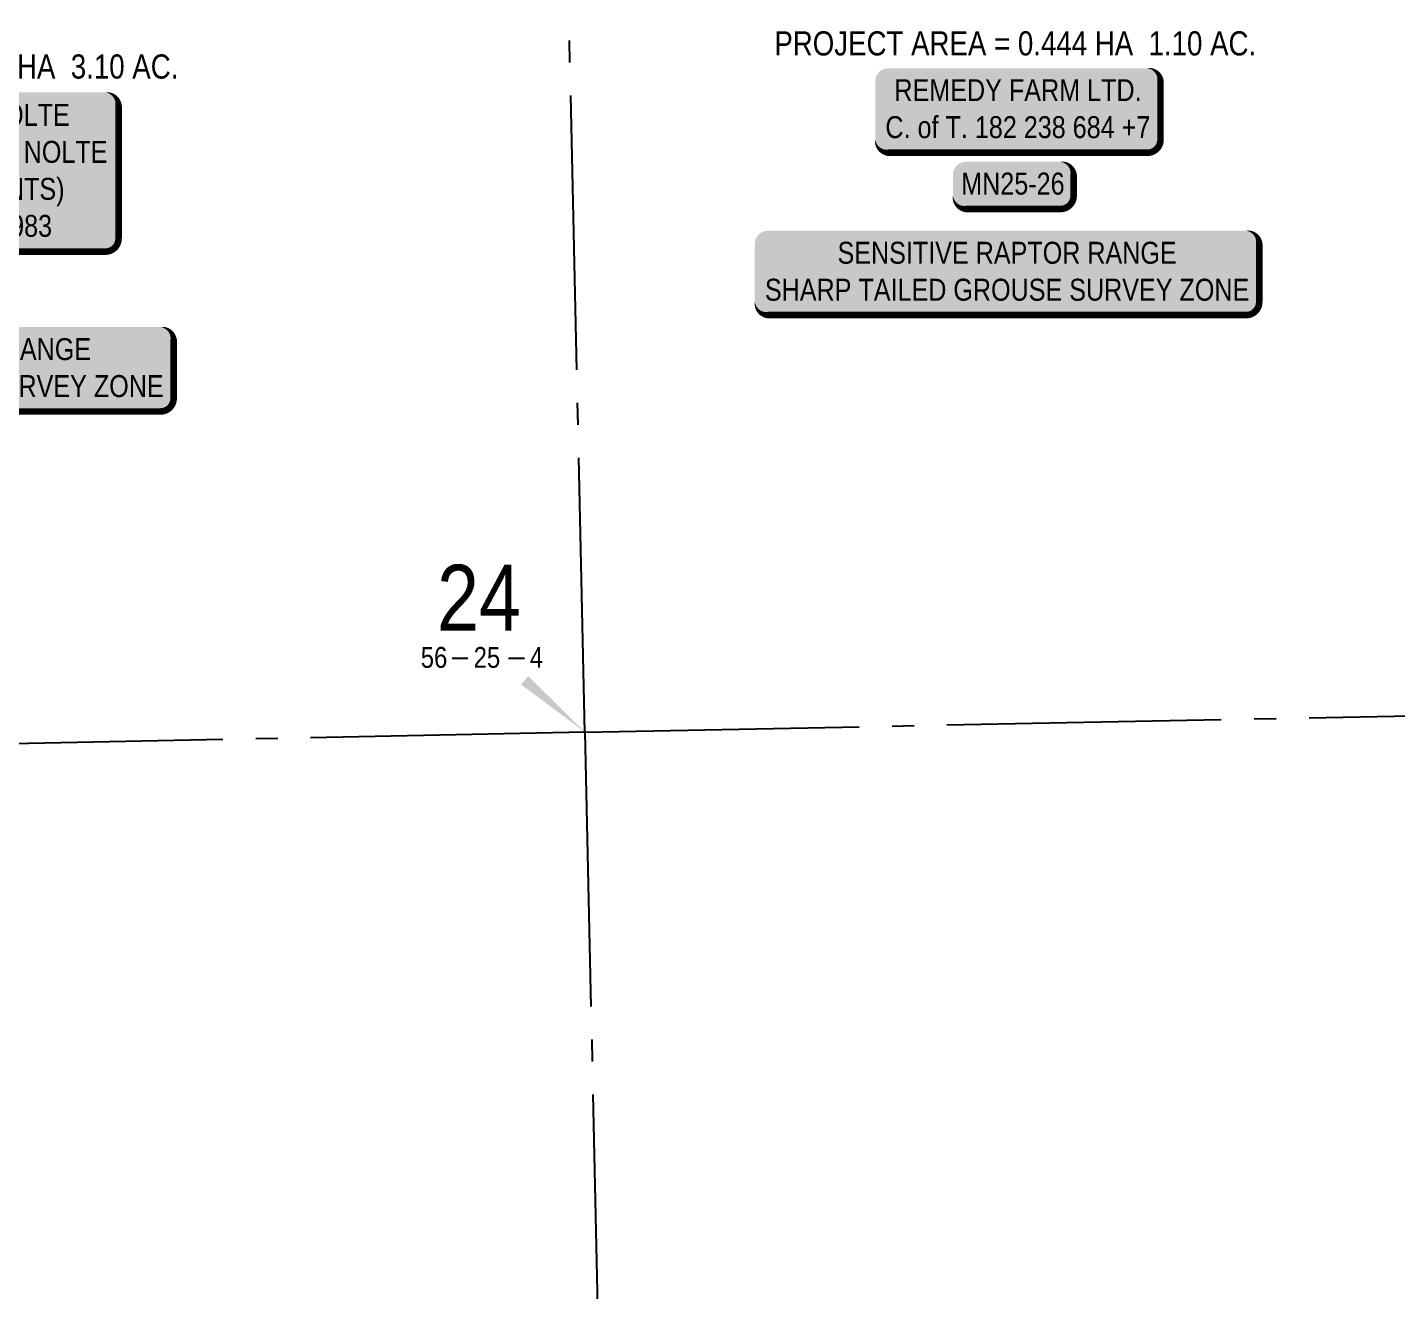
# Model space of a CAD drawing. Extents: x 88833 to 97610, y 5963373 to 5974710.
# Drawn here: x 92916 to 93540, y 5965618 to 5966194 of the extents above; entities that cross this region are included whole.
import ezdxf
from ezdxf.enums import TextEntityAlignment as Align

# ---------------------------------------------------------------- set-up
doc = ezdxf.new("R2010")
doc.units = 0
doc.header["$LTSCALE"] = 5
doc.linetypes.add('foc-QUARTERLINE', pattern=[33, 25, -3, 2, -3])
for name, color, linetype in [('10', 1, 'Continuous'), ('9', 3, 'Continuous'), ('AS-OWNER', 7, 'Continuous'), ('AS-WILDLIFE-BLOCK', 131, 'Continuous'), ('L-AREAREQUIRED', 7, 'Continuous'), ('L-QSEC', 8, 'foc-QUARTERLINE'), ('L-SECLBL', 7, 'Continuous'), ('P-APEX RECON-LINE LIST', 240, 'Continuous')]:
    doc.layers.add(name, color=color, linetype=linetype)
doc.styles.add('100L', font='ARIALN.TTF', dxfattribs={"height": 10})
doc.styles.add('80', font='ARIALN.TTF', dxfattribs={"height": 10})
doc.styles.add('80L', font='ARIALN.TTF', dxfattribs={"height": 10})
doc.styles.add('SIMPLEX', font='ARIALN.TTF')

# ---------------------------------------------------------------- blocks, each defined once
blk = doc.blocks.new('L-SECLBL')
at = {"layer": '9', "color": 7}
for p, q in [((-5.08, -27.83), (-12.29, -27.83)), ((20.7, -27.83), (13.5, -27.83))]:
    blk.add_line(p, q, dxfattribs=at)
at = {"layer": '10', "color": 2, "style": 'SIMPLEX'}
blk.add_attdef('SEC', text='', height=30, dxfattribs=at).set_placement((0, 0), align=Align.MIDDLE)
at = {"layer": '10', "color": 5, "style": '80L'}
blk.add_attdef('TWP', text='', height=9.5, dxfattribs=at).set_placement((-14.43, -27.37), align=Align.MIDDLE_RIGHT)
blk.add_attdef('RGE', text='', height=9.5, dxfattribs=at).set_placement((3.62, -27.37), align=Align.MIDDLE_CENTER)
blk.add_attdef('MER', text='', height=9.5, dxfattribs=at).set_placement((23.17, -27.37), align=Align.MIDDLE_LEFT)
blk = doc.blocks.new('*U452')
at = {"true_color": 0xffffa8}
h = blk.add_hatch(color=51, dxfattribs=at)
edge = h.paths.add_edge_path()
edge.add_line((-21.5, -11.5), (21.5, -11.5))
edge.add_arc((21.5, -5.5), 6, 270, 360)
edge.add_line((27.5, -5.5), (27.5, 4))
edge.add_arc((21.5, 4), 6, 0, 90)
edge.add_line((21.5, 10), (-21.5, 10))
edge.add_arc((-21.5, 4), 6, 90, 180)
edge.add_line((-27.5, 4), (-27.5, -5.5))
edge.add_arc((-21.5, -5.5), 6, 180, 270)
at = {"color": 240, "flags": 128}
blk.add_lwpolyline([(-21.5, -11.5, 3, 3, 0), (21.5, -11.5, 3, 3, 0.414214), (27.5, -5.5, 3, 3, 0), (27.5, 4, 3, 0, 0.414214), (21.5, 10, 0, 0, 0), (-21.5, 10, 0, 0, 0.414214), (-27.5, 4, 0, 0, 0), (-27.5, -5.5, 0, 3, 0.414214)], format="xyseb", close=True, dxfattribs=at)
for points in [[(-24.67, -8.43, 0, 10, 0), (0, 0, 5, 5, 0)], [(21.05, -6.93, 0, 10, 0), (0, 0, 5, 5, 0)]]:
    blk.add_lwpolyline(points, format="xyseb", dxfattribs=at)
at = {"color": 4, "style": '80'}
blk.add_attdef('OTHER_001', (-14.7, -5), '', height=10, dxfattribs=at)
blk = doc.blocks.new('*U480')
h = blk.add_hatch(color=59)
edge = h.paths.add_edge_path()
edge.add_line((-59, -20), (59, -20))
edge.add_arc((59, -14), 6, 270, 360)
edge.add_line((65, -14), (65, 12.5))
edge.add_arc((59, 12.5), 6, 0, 90)
edge.add_line((59, 18.5), (-59, 18.5))
edge.add_arc((-59, 12.5), 6, 90, 180)
edge.add_line((-65, 12.5), (-65, -14))
edge.add_arc((-59, -14), 6, 180, 270)
at = {"color": 1, "flags": 128}
blk.add_lwpolyline([(-59, -20, 3, 3, 0), (59, -20, 3, 3, 0.414214), (65, -14, 3, 3, 0), (65, 12.5, 3, 0, 0.414214), (59, 18.5, 0, 0, 0), (-59, 18.5, 0, 0, 0.414214), (-65, 12.5, 0, 0, 0), (-65, -14, 0, 3, 0.414214)], format="xyseb", close=True, dxfattribs=at)
blk.add_lwpolyline([(-56.05, -9.74, 0, 7.5, 0), (0, 0, 0, 0, 0)], format="xyseb", dxfattribs=at)
at = {"color": 1, "style": '80'}
blk.add_attdef('ENTER_TEXT_001', (-35.99, -5), '', height=10, dxfattribs=at)
blk = doc.blocks.new('*U475')
h = blk.add_hatch(color=59)
edge = h.paths.add_edge_path()
edge.add_line((-76.5, -37), (76.5, -37))
edge.add_arc((76.5, -31), 6, 270, 360)
edge.add_line((82.5, -31), (82.5, 29.5))
edge.add_arc((76.5, 29.5), 6, 0, 90)
edge.add_line((76.5, 35.5), (-76.5, 35.5))
edge.add_arc((-76.5, 29.5), 6, 90, 180)
edge.add_line((-82.5, 29.5), (-82.5, -31))
edge.add_arc((-76.5, -31), 6, 180, 270)
at = {"color": 1, "flags": 128}
blk.add_lwpolyline([(-76.5, -37, 3, 3, 0), (76.5, -37, 3, 3, 0.414214), (82.5, -31, 3, 3, 0), (82.5, 29.5, 3, 0, 0.414214), (76.5, 35.5, 0, 0, 0), (-76.5, 35.5, 0, 0, 0.414214), (-82.5, 29.5, 0, 0, 0), (-82.5, -31, 0, 3, 0.414214)], format="xyseb", close=True, dxfattribs=at)
blk.add_lwpolyline([(-56.05, -9.74, 0, 7.5, 0), (0, 0, 0, 0, 0)], format="xyseb", dxfattribs=at)
at = {"color": 1, "style": '80'}
blk.add_attdef('ENTER_TEXT_001', (-35.99, -5), '', height=10, dxfattribs=at)
blk = doc.blocks.new('*U851')
h = blk.add_hatch(color=255)
edge = h.paths.add_edge_path()
edge.add_line((-109, -20), (109, -20))
edge.add_arc((109, -14), 6, 270, 360)
edge.add_line((115, -14), (115, 12.5))
edge.add_arc((109, 12.5), 6, 0, 90)
edge.add_line((109, 18.5), (-109, 18.5))
edge.add_arc((-109, 12.5), 6, 90, 180)
edge.add_line((-115, 12.5), (-115, -14))
edge.add_arc((-109, -14), 6, 180, 270)
at = {"color": 131, "flags": 128}
blk.add_lwpolyline([(-109, -20, 3, 3, 0), (109, -20, 3, 3, 0.414214), (115, -14, 3, 3, 0), (115, 12.5, 3, 0, 0.414214), (109, 18.5, 0, 0, 0), (-109, 18.5, 0, 0, 0.414214), (-115, 12.5, 0, 0, 0), (-115, -14, 0, 3, 0.414214)], format="xyseb", close=True, dxfattribs=at)
at = {"color": 131, "style": '80'}
blk.add_attdef('ENTER_TEXT_001', (-35.99, -5), '', height=10, dxfattribs=at)

msp = doc.modelspace()

# ---------------------------------------------------------------- linework, layer by layer
at = {"layer": 'L-QSEC', "flags": 128}
for points in [[(93170.274, 5965872.743), (93152.351, 5966675.668)], [(93170.274, 5965872.743), (93573.086, 5965880.76)], [(93170.274, 5965872.743), (92364.865, 5965856.495)], [(93170.274, 5965872.743), (93188.047, 5965066.619)]]:
    msp.add_lwpolyline(points, dxfattribs=at)
at = {"layer": 'L-SECLBL', "flags": 128}
msp.add_lwpolyline([(93170.274, 5965872.743, 0, 5, 0), (93142.852, 5965896.333, 0, 0, 0)], format="xyseb", dxfattribs=at)

# ---------------------------------------------------------------- block references
at = {"layer": 'AS-OWNER', "color": 5}
ref = msp.add_blockref('*U480', (93367.544, 5966156.582), dxfattribs=at)
ref.add_attrib('ENTER_TEXT_001', 'REMEDY FARM LTD.', (93311.275, 5966160.089), dxfattribs={"layer": '0', "color": 1, "height": 10, "style": '80'})
ref.add_attrib('ENTER_TEXT_002', 'C. of T. 182 238 684 +7', (93307.189, 5966143.245), dxfattribs={"layer": '0', "color": 1, "height": 10, "style": '80'})
ref = msp.add_blockref('*U475', (92875.298, 5966128.568), dxfattribs=at)
ref.add_attrib('ENTER_TEXT_001', 'JOSEPH PAUL NOLTE', (92815.294, 5966148.831), dxfattribs={"layer": '0', "color": 1, "height": 10, "style": '80'})
ref.add_attrib('ENTER_TEXT_002', 'JANICE ALINE MARY NOLTE', (92798.115, 5966131.987), dxfattribs={"layer": '0', "color": 1, "height": 10, "style": '80'})
ref.add_attrib('ENTER_TEXT_003', '(AS JOINT TENANTS)', (92817.389, 5966115.143), dxfattribs={"layer": '0', "color": 1, "height": 10, "style": '80'})
ref.add_attrib('ENTER_TEXT_004', 'C. of T. 162 004 983', (92823.067, 5966098.299), dxfattribs={"layer": '0', "color": 1, "height": 10, "style": '80'})
at = {"layer": 'AS-WILDLIFE-BLOCK'}
ref = msp.add_blockref('*U851', (93362.602, 5966082.63), dxfattribs=dict(at, xscale=0.9992045070000001, yscale=0.9992045070000001, zscale=0.9992045070000001))
ref.add_attrib('ENTER_TEXT_001', 'SENSITIVE RAPTOR RANGE', (93285.378, 5966086.046), dxfattribs={"layer": '0', "color": 131, "height": 9.99205, "style": '80'})
ref.add_attrib('ENTER_TEXT_002', 'SHARP TAILED GROUSE SURVEY ZONE', (93252.307, 5966069.215), dxfattribs={"layer": '0', "color": 131, "height": 9.99205, "style": '80'})
ref = msp.add_blockref('*U851', (92867.992, 5966038.756), dxfattribs=dict(at, xscale=0.9992045070000001, yscale=0.9992045070000001, zscale=0.9992045070000001))
ref.add_attrib('ENTER_TEXT_001', 'SENSITIVE RAPTOR RANGE', (92790.768, 5966042.172), dxfattribs={"layer": '0', "color": 131, "height": 9.99205, "style": '80'})
ref.add_attrib('ENTER_TEXT_002', 'SHARP TAILED GROUSE SURVEY ZONE', (92757.698, 5966025.342), dxfattribs={"layer": '0', "color": 131, "height": 9.99205, "style": '80'})
at = {"layer": 'L-SECLBL'}
msp.add_blockref('L-SECLBL', (93122.027, 5965934.162), dxfattribs=at).add_auto_attribs({'SEC': '24', 'TWP': '56', 'RGE': '25', 'MER': '4'})
at = {"layer": 'P-APEX RECON-LINE LIST'}
ref = msp.add_blockref('*U452', (93365.442, 5966122.467), dxfattribs=at)
ref.add_attrib('OTHER_001', 'MN25-26', (93341.735, 5966117.532), dxfattribs={"layer": '0', "color": 4, "height": 10, "style": '80'})

# ---------------------------------------------------------------- texts
at = {"layer": 'L-AREAREQUIRED', "color": 5, "style": '100L'}
for s, p in [('PROJECT AREA = 0.444 HA  1.10 AC.', (93366.358, 5966177.592)), ('PROJECT AREA = 1.253 HA  3.10 AC.', (92875.298, 5966167.058))]:
    msp.add_text(s, height=11, dxfattribs=at).set_placement(p, align=Align.BOTTOM_CENTER)

doc.saveas('drawing.dxf')
